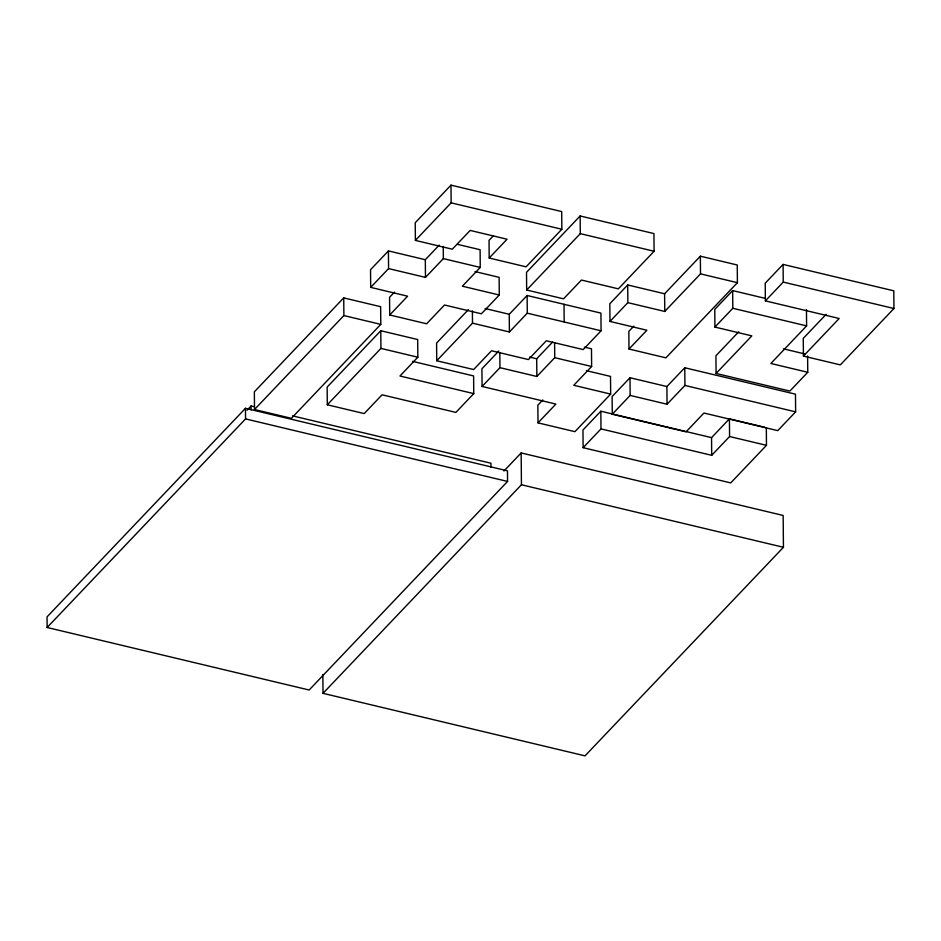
<?xml version="1.0" encoding="UTF-8"?>
<svg xmlns="http://www.w3.org/2000/svg" width="941" height="941" viewBox="0 0 941 941"><rect width="100%" height="100%" fill="white"/><g stroke="black" fill="none" stroke-linecap="round" stroke-linejoin="round"><path stroke-width="1.41" d="M343.724 297.885L254.352 391.832L254.505 409.523L291.404 418.322L380.787 324.374L380.635 306.695L343.724 297.885L343.888 315.564L254.505 409.523M439.224 245.107L425.32 259.716L388.421 250.906L370.542 269.702L370.695 287.381L407.594 296.192L389.727 314.976L426.626 323.786L444.505 305.002L481.404 313.8L499.271 295.015L499.118 277.336L474.993 271.573M450.986 185.142L415.228 222.723L415.393 240.402L452.292 249.212L470.159 230.427L507.07 239.226L489.191 258.022L526.09 266.832L561.848 229.251L561.683 211.56L450.986 185.142L451.139 202.833L415.393 240.402M245.472 408.3L47.05 616.873L47.144 627.482L309.142 690.012L507.564 481.439L507.47 470.829L245.472 408.3L245.566 418.91L47.144 627.482M247.048 410.217L251.082 405.971L253.941 406.653M370.695 287.381L388.574 268.597L388.421 250.906M394.538 292.075L389.562 297.297L389.727 314.976M388.574 268.597L425.473 277.395L443.352 258.61L443.246 246.366M473.758 393.62L399.96 376.012L417.839 357.215L417.675 339.536L380.776 330.726L327.15 387.092L327.303 404.783L364.202 413.581L382.081 394.797L455.879 412.405L473.758 393.62L473.605 375.941L412.581 361.368M327.303 404.783L380.929 348.405L380.776 330.726M493.002 236.167L489.038 240.343L489.191 258.022M457.385 244.319L480.098 249.73L480.251 267.42L462.372 286.205L499.271 295.015M468.371 309.66L436.589 343.065L436.742 360.744L473.641 369.554L491.52 350.758L528.419 359.568L546.298 340.771L583.197 349.582L601.076 330.797L600.923 313.106L527.125 295.498L509.246 314.282L509.399 331.973L472.5 323.163L436.742 360.744M580.138 215.971L526.513 272.337L526.666 290.016L563.565 298.826L581.444 280.042L618.343 288.84L654.089 251.259L653.936 233.58L580.138 215.971L580.291 233.65L526.666 290.016M509.399 331.973L527.278 313.177L527.125 295.498M498.812 351.028L481.921 368.778L482.086 386.457L555.884 404.077L538.005 422.862L574.904 431.672L610.662 394.091L610.509 376.412L586.372 370.648M482.086 386.457L499.953 367.672L499.824 352.71M499.953 367.672L536.852 376.482L536.699 358.792L552.59 342.089M536.852 376.482L554.731 357.686L554.602 342.724M664.605 293.768L627.706 284.958L609.827 303.755L609.98 321.434L646.879 330.244L629 349.029L665.91 357.839L737.403 282.676L737.25 264.997L700.351 256.187L664.605 293.768L664.758 311.447L627.859 302.649L609.98 321.434M542.816 399.96L537.852 405.183L538.005 422.862M584.385 347.123L591.477 348.817L591.63 366.496L573.763 385.281L610.662 394.091M633.811 326.127L628.847 331.35L629 349.029M503.953 471.018L521.161 452.927L783.159 515.456L783.441 547.286L585.02 755.858L323.022 693.329L322.857 674.521M664.758 311.447L700.504 273.866L700.351 256.187M323.022 693.329L521.443 484.756L521.161 452.927M666.898 386.539L630 377.741L612.12 396.526L612.273 414.205L686.083 431.825L703.95 413.028L777.76 430.649L795.627 411.852L795.474 394.173L684.777 367.755L666.898 386.539L667.051 404.23L630.152 395.42L612.273 414.205M764.904 427.308L729.416 418.839L711.549 437.636L600.84 411.217L582.961 430.002L583.126 447.681L730.722 482.909L766.48 445.328L766.327 427.649M583.126 447.681L600.993 428.896L600.84 411.217M765.292 298.391L732.651 290.593L714.772 309.389L714.925 327.068L751.824 335.878L716.077 373.459L789.875 391.068L807.754 372.283L807.613 355.957M714.925 327.068L732.804 308.283L732.651 290.593M783.088 264.409L765.221 283.194L765.374 300.873L839.172 318.493L803.426 356.074L840.325 364.885L893.95 308.507L893.797 290.828L783.088 264.409L783.253 282.088L765.374 300.873M667.051 404.23L684.93 385.434L684.777 367.755M738.756 331.761L715.925 355.769L716.077 373.459M806.461 309.565L806.602 325.892L770.855 363.473L807.754 372.283M826.104 314.376L803.261 338.395L803.426 356.074M600.993 428.896L711.702 455.315L729.581 436.53L729.416 418.839M451.139 202.833L561.848 229.251M580.291 233.65L654.089 251.259M783.253 282.088L893.95 308.507M700.504 273.866L737.403 282.676M732.804 308.283L806.602 325.892M443.352 258.61L480.251 267.42M783.465 348.84L804.755 353.922M527.278 313.177L601.076 330.797M485.121 308.53L509.246 314.282M684.93 385.434L795.627 411.852M554.731 357.686L591.63 366.496M529.607 357.098L536.699 358.792M343.888 315.564L380.787 324.374M380.929 348.405L417.839 357.215M729.581 436.53L766.48 445.328M292.486 415.851L490.943 463.219L490.979 467.195M245.566 418.91L507.564 481.439M521.443 484.756L783.441 547.286M711.549 437.636L711.702 455.315M630 377.741L630.152 395.42M627.706 284.958L627.859 302.649M564.024 304.308L564.177 321.987M472.394 310.918L472.5 323.163M425.32 259.716L425.473 277.395M251.082 405.971L251.118 409.958"/></g></svg>
